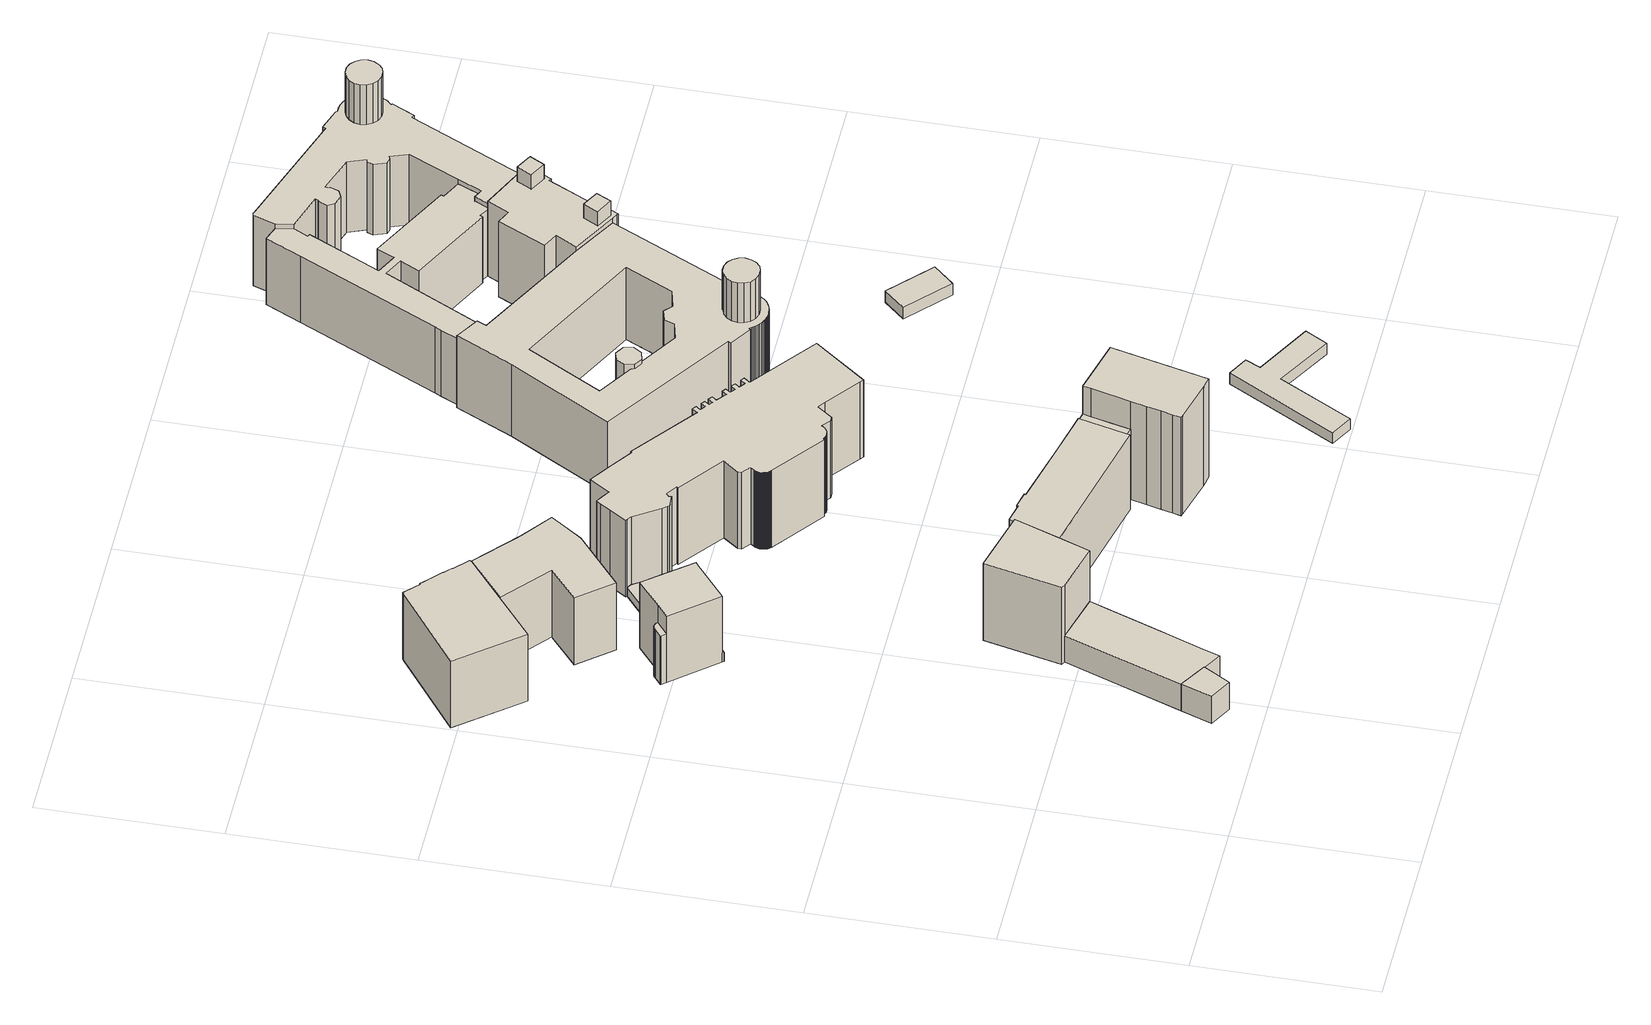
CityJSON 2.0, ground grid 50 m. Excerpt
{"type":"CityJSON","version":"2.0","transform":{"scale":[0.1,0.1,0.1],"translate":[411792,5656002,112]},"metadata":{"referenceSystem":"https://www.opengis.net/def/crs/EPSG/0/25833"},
"CityObjects":{
"building1":{"type":"Building","attributes":{"Gemeindeschluessel":14612000,"Geometrietyp2DReferenz":"3000","function":"31001_9998","roofType":"9999"},"children":["building1-1","building1-2"]},
"building1-1":{"type":"BuildingPart","attributes":{"Dachtyp_tdc":"tdcPolyFlatRoof","Dachneigung":0,"QualitaetDacherkennung":66,"Geometrietyp2DReferenz":"3000","measuredHeight":9.28,"roofType":"1000"},"parents":["building1"],"geometry":[{"type":"Solid","lod":"1","boundaries":[[[[0,1,2,3]],[[4,5,6,7]],[[3,5,4,0]],[[2,6,5,3]],[[1,7,6,2]],[[0,4,7,1]]]]}]},
"building1-2":{"type":"BuildingPart","attributes":{"Dachtyp_tdc":"tdcPolyFlatRoof","Dachneigung":0,"QualitaetDacherkennung":51,"Geometrietyp2DReferenz":"3000","measuredHeight":9.04,"roofType":"1000"},"parents":["building1"],"geometry":[{"type":"Solid","lod":"1","boundaries":[[[[8,9,10,11,12,13,14,15,16]],[[4,7,17,18,19,20,21,22,23]],[[16,7,4,8]],[[15,17,7,16]],[[14,18,17,15]],[[13,19,18,14]],[[12,20,19,13]],[[11,21,20,12]],[[10,22,21,11]],[[9,23,22,10]],[[8,4,23,9]]]]}]},
"building2":{"type":"Building","attributes":{"Dachtyp_tdc":"tdcFreeFormRoof","Gemeindeschluessel":14612000,"Dachneigung":10.1,"QualitaetDacherkennung":9,"Geometrietyp2DReferenz":"3000","measuredHeight":25.18,"function":"31001_9998","roofType":"5000"},"geometry":[{"type":"Solid","lod":"1","boundaries":[[[[24,25,26,27,28,29,30,31,32,33,34,35,36,37,38,39]],[[40,41,42,43,44,45,46,47,48,49,50,51,52,53,54,55]],[[39,41,40,24]],[[38,42,41,39]],[[37,43,42,38]],[[36,44,43,37]],[[35,45,44,36]],[[34,46,45,35]],[[33,47,46,34]],[[32,48,47,33]],[[31,49,48,32]],[[30,50,49,31]],[[29,51,50,30]],[[28,52,51,29]],[[27,53,52,28]],[[26,54,53,27]],[[25,55,54,26]],[[24,40,55,25]]]]}]},
"building3":{"type":"Building","attributes":{"name":"Stadtmuseum","Gemeindeschluessel":14612000,"Geometrietyp2DReferenz":"3000","function":"31001_3034","roofType":"9999"},"children":["building3-1","building3-2","building3-3","building3-4"]},
"building3-1":{"type":"BuildingPart","attributes":{"Dachtyp_tdc":"tdcPolyFlatRoof","Dachneigung":0,"QualitaetDacherkennung":0,"Geometrietyp2DReferenz":"3000","measuredHeight":3.17,"roofType":"9999"},"parents":["building3"],"geometry":[{"type":"Solid","lod":"1","boundaries":[[[[56,57,58,59]],[[60,61,62,63]],[[59,61,60,56]],[[58,62,61,59]],[[57,63,62,58]],[[56,60,63,57]]]]}]},
"building3-2":{"type":"BuildingPart","attributes":{"Dachtyp_tdc":"tdcHipRoof","Dachneigung":39.11,"QualitaetDacherkennung":58,"Geometrietyp2DReferenz":"3000","measuredHeight":25.89,"roofType":"3200"},"parents":["building3"],"geometry":[{"type":"Solid","lod":"1","boundaries":[[[[64,65,66,67,68,69,70]],[[71,72,73,74,75,61,60]],[[70,72,71,64]],[[69,73,72,70]],[[68,74,73,69]],[[67,75,74,68]],[[66,61,75,67]],[[65,60,61,66]],[[64,71,60,65]]]]}]},
"building3-3":{"type":"BuildingPart","attributes":{"Dachtyp_tdc":"tdcFreeFormRoof","Dachneigung":64.41,"QualitaetDacherkennung":10,"Geometrietyp2DReferenz":"3000","measuredHeight":19.42,"roofType":"5000"},"parents":["building3"],"geometry":[{"type":"Solid","lod":"1","boundaries":[[[[76,77,78,79,80,81,82,83,84,85,86,87,88,89,90,91,92,93,94,95,96,97,98,99,100,101,102,103]],[[104,105,106,107,108,109,110,111,112,113,114,115,116,117,118,119,120,121,122,123,72,124,71,125,126,127,128,129]],[[103,105,104,76]],[[102,106,105,103]],[[101,107,106,102]],[[100,108,107,101]],[[99,109,108,100]],[[98,110,109,99]],[[97,111,110,98]],[[96,112,111,97]],[[95,113,112,96]],[[94,114,113,95]],[[93,115,114,94]],[[92,116,115,93]],[[91,117,116,92]],[[90,118,117,91]],[[89,119,118,90]],[[88,120,119,89]],[[87,121,120,88]],[[86,122,121,87]],[[85,123,122,86]],[[84,72,123,85]],[[83,124,72,84]],[[82,71,124,83]],[[81,125,71,82]],[[80,126,125,81]],[[79,127,126,80]],[[78,128,127,79]],[[77,129,128,78]],[[76,104,129,77]]]]}]},
"building3-4":{"type":"BuildingPart","attributes":{"Dachtyp_tdc":"tdcPolyFlatRoof","Dachneigung":0,"QualitaetDacherkennung":0,"Geometrietyp2DReferenz":"3000","measuredHeight":3.17,"roofType":"9999"},"parents":["building3"],"geometry":[{"type":"Solid","lod":"1","boundaries":[[[[130,131,132,133,134]],[[74,135,136,137,75]],[[134,135,74,130]],[[133,136,135,134]],[[132,137,136,133]],[[131,75,137,132]],[[130,74,75,131]]]]}]},
"building4":{"type":"Building","attributes":{"Dachtyp_tdc":"tdcFreeFormRoof","Gemeindeschluessel":14612000,"Dachneigung":31.47,"QualitaetDacherkennung":47,"Geometrietyp2DReferenz":"3000","measuredHeight":25.14,"function":"31001_9998","roofType":"5000"},"geometry":[{"type":"Solid","lod":"1","boundaries":[[[[138,139,140,141,142,143,144,145]],[[146,147,148,149,150,151,152,153]],[[145,147,146,138]],[[144,148,147,145]],[[143,149,148,144]],[[142,150,149,143]],[[141,151,150,142]],[[140,152,151,141]],[[139,153,152,140]],[[138,146,153,139]]]]}]},
"building5":{"type":"Building","attributes":{"Gemeindeschluessel":14612000,"Geometrietyp2DReferenz":"3000","function":"31001_9998","roofType":"9999"},"children":["building5-1","building5-2","building5-3","building5-4","building5-5"]},
"building5-1":{"type":"BuildingPart","attributes":{"Dachtyp_tdc":"tdcPolyFlatRoof","Dachneigung":0,"QualitaetDacherkennung":0,"Geometrietyp2DReferenz":"3000","measuredHeight":3.03,"roofType":"9999"},"parents":["building5"],"geometry":[{"type":"Solid","lod":"1","boundaries":[[[[154,155,156,157,158,159]],[[160,161,162,163,164,165]],[[159,161,160,154]],[[158,162,161,159]],[[157,163,162,158]],[[156,164,163,157]],[[155,165,164,156]],[[154,160,165,155]]]]}]},
"building5-2":{"type":"BuildingPart","attributes":{"Dachtyp_tdc":"tdcGableRoof","Dachneigung":26.02,"QualitaetDacherkennung":51,"Geometrietyp2DReferenz":"3000","measuredHeight":26.05,"roofType":"3100"},"parents":["building5"],"geometry":[{"type":"Solid","lod":"1","boundaries":[[[[166,167,168,169,170,171,172]],[[173,164,174,175,176,177,178]],[[172,164,173,166]],[[171,174,164,172]],[[170,175,174,171]],[[169,176,175,170]],[[168,177,176,169]],[[167,178,177,168]],[[166,173,178,167]]]]}]},
"building5-3":{"type":"BuildingPart","attributes":{"Dachtyp_tdc":"tdcHipAndGableRoof","Dachneigung":44.64,"QualitaetDacherkennung":73,"Geometrietyp2DReferenz":"3000","measuredHeight":29.6,"roofType":"5000"},"parents":["building5"],"geometry":[{"type":"Solid","lod":"1","boundaries":[[[[179,180,181,182,183,184,185,186,187,188,189]],[[190,191,192,193,194,160,165,178,195,196,197]],[[189,191,190,179]],[[188,192,191,189]],[[187,193,192,188]],[[186,194,193,187]],[[185,160,194,186]],[[184,165,160,185]],[[183,178,165,184]],[[182,195,178,183]],[[181,196,195,182]],[[180,197,196,181]],[[179,190,197,180]]]]}]},
"building5-4":{"type":"BuildingPart","attributes":{"Dachtyp_tdc":"tdcFreeFormRoof","Dachneigung":37.1,"QualitaetDacherkennung":21,"Geometrietyp2DReferenz":"3000","measuredHeight":29.65,"roofType":"5000"},"parents":["building5"],"geometry":[{"type":"Solid","lod":"1","boundaries":[[[[198,199,200,201,202,203,204]],[[17,205,206,207,208,196,18]],[[204,205,17,198]],[[203,206,205,204]],[[202,207,206,203]],[[201,208,207,202]],[[200,196,208,201]],[[199,18,196,200]],[[198,17,18,199]]]]}]},
"building5-5":{"type":"BuildingPart","attributes":{"Dachtyp_tdc":"tdcFreeFormRoof","Dachneigung":48.51,"QualitaetDacherkennung":11,"Geometrietyp2DReferenz":"3000","measuredHeight":16.99,"roofType":"5000"},"parents":["building5"],"geometry":[{"type":"Solid","lod":"1","boundaries":[[[[209,210,211,212,213,214,215]],[[216,217,218,190,208,207,219]],[[215,217,216,209]],[[214,218,217,215]],[[213,190,218,214]],[[212,208,190,213]],[[211,207,208,212]],[[210,219,207,211]],[[209,216,219,210]]]]}]},
"building6":{"type":"Building","attributes":{"name":"Stadtmuseum","Dachtyp_tdc":"tdcFreeFormRoof","Gemeindeschluessel":14612000,"Dachneigung":41.08,"QualitaetDacherkennung":23,"Geometrietyp2DReferenz":"3000","measuredHeight":32.92,"function":"31001_3034","roofType":"5000"},"geometry":[{"type":"Solid","lod":"1","boundaries":[[[[220,221,222,223,224,225,226,227,228,229,230,231,232,233,234,235,236,237,238,239,240,241,242,243,244,245,246,247,248,249,250,251,252,253,254,255,256,257,258,259,260,261,262,263,264,265,266,267,268,269,270,271,272,273,274,275,276,277,278,279,280,281,282,283,284,285,286,287,288,289,290,291,292,293,294,295,296,297,298,299,300,301,302,303,304,305,306,307,308,309,310,311,312,313,314,315,316,317,318,319,320,321,322]],[[323,324,325,326,327,328,329,330,331,332,333,334,335,336,337,338,339,340,341,342,343,344,345,346,347,348,349,350,351,352,353,354,355,356,357,358,359,360,361,362,363,364,365,366,367,368,369,370,371,372,373,374,375,376,377,378,379,380,381,382,383,384,385,386,387,388,389,390,391,392,393,394,395,396,397,398,399,400,401,402,403,404,405,406,407,408,409,410,411,412,413,414,415,416,417,418,419,420,421,422,423,424,425]],[[322,324,323,220]],[[321,325,324,322]],[[320,326,325,321]],[[319,327,326,320]],[[318,328,327,319]],[[317,329,328,318]],[[316,330,329,317]],[[315,331,330,316]],[[314,332,331,315]],[[313,333,332,314]],[[312,334,333,313]],[[311,335,334,312]],[[310,336,335,311]],[[309,337,336,310]],[[308,338,337,309]],[[307,339,338,308]],[[306,340,339,307]],[[305,341,340,306]],[[304,342,341,305]],[[303,343,342,304]],[[302,344,343,303]],[[301,345,344,302]],[[300,346,345,301]],[[299,347,346,300]],[[298,348,347,299]],[[297,349,348,298]],[[296,350,349,297]],[[295,351,350,296]],[[294,352,351,295]],[[293,353,352,294]],[[292,354,353,293]],[[291,355,354,292]],[[290,356,355,291]],[[289,357,356,290]],[[288,358,357,289]],[[287,359,358,288]],[[286,360,359,287]],[[285,361,360,286]],[[284,362,361,285]],[[283,363,362,284]],[[282,364,363,283]],[[281,365,364,282]],[[280,366,365,281]],[[279,367,366,280]],[[278,368,367,279]],[[277,369,368,278]],[[276,370,369,277]],[[275,371,370,276]],[[274,372,371,275]],[[273,373,372,274]],[[272,374,373,273]],[[271,375,374,272]],[[270,376,375,271]],[[269,377,376,270]],[[268,378,377,269]],[[267,379,378,268]],[[266,380,379,267]],[[265,381,380,266]],[[264,382,381,265]],[[263,383,382,264]],[[262,384,383,263]],[[261,385,384,262]],[[260,386,385,261]],[[259,387,386,260]],[[258,388,387,259]],[[257,389,388,258]],[[256,390,389,257]],[[255,391,390,256]],[[254,392,391,255]],[[253,393,392,254]],[[252,394,393,253]],[[251,395,394,252]],[[250,396,395,251]],[[249,397,396,250]],[[248,398,397,249]],[[247,399,398,248]],[[246,400,399,247]],[[245,401,400,246]],[[244,402,401,245]],[[243,403,402,244]],[[242,404,403,243]],[[241,405,404,242]],[[240,406,405,241]],[[239,407,406,240]],[[238,408,407,239]],[[237,409,408,238]],[[236,410,409,237]],[[235,411,410,236]],[[234,412,411,235]],[[233,413,412,234]],[[232,414,413,233]],[[231,415,414,232]],[[230,416,415,231]],[[229,417,416,230]],[[228,418,417,229]],[[227,419,418,228]],[[226,420,419,227]],[[225,421,420,226]],[[224,422,421,225]],[[223,423,422,224]],[[222,424,423,223]],[[221,425,424,222]],[[220,323,425,221]]]]}]},
"building7":{"type":"Building","attributes":{"Dachtyp_tdc":"tdcHipRoof","Gemeindeschluessel":14612000,"Dachneigung":31.88,"QualitaetDacherkennung":82,"Geometrietyp2DReferenz":"3000","measuredHeight":36.24,"function":"31001_9998","roofType":"3200"},"geometry":[{"type":"Solid","lod":"1","boundaries":[[[[426,427,428,429,430,431,432,433,434,435,436]],[[437,438,439,440,441,442,443,444,445,446,447]],[[436,438,437,426]],[[435,439,438,436]],[[434,440,439,435]],[[433,441,440,434]],[[432,442,441,433]],[[431,443,442,432]],[[430,444,443,431]],[[429,445,444,430]],[[428,446,445,429]],[[427,447,446,428]],[[426,437,447,427]]]]}]},
"building8":{"type":"Building","attributes":{"Dachtyp_tdc":"tdcFreeFormRoof","Gemeindeschluessel":14612000,"Dachneigung":19.21,"QualitaetDacherkennung":35,"Geometrietyp2DReferenz":"3000","measuredHeight":4.28,"function":"31001_9998","roofType":"5000"},"geometry":[{"type":"Solid","lod":"1","boundaries":[[[[448,449,450,451,452,453,454,455]],[[456,457,458,459,460,461,462,463]],[[455,457,456,448]],[[454,458,457,455]],[[453,459,458,454]],[[452,460,459,453]],[[451,461,460,452]],[[450,462,461,451]],[[449,463,462,450]],[[448,456,463,449]]]]}]},
"building9":{"type":"Building","attributes":{"name":"Polizeidirektion Dresden und Polizeirevier Dresden-Mitte","Gemeindeschluessel":14612000,"Dachneigung":90,"Dachorientierung":0,"MittlereTraufHoehe":137.78,"QualitaetDacherkennung":100,"ObjektHoehe":24.56,"BodenHoehe":113.22,"Geometrietyp2DReferenz":"3000","AbsoluteHoehe":137.78,"Dachflaeche":2062.82,"measuredHeight":24.56,"function":"31001_3071","roofType":"1000","storeysAboveGround":8},"children":["building9-1","building9-2","building9-3","building9-4","building9-5","building9-6","building9-7","building9-8"],"geometry":[{"type":"Solid","lod":"1","boundaries":[[[[464,465,466,467,468,469,470,471,472,473,474,475,476,477,478,479,480,481,482,483,484,485,486,487,488,489,490,491,492,493,494,495,496,497,498,499,500,501,502,503,504,505,506,507,508,509,510,511,512,513,514,515],[516,517,518,519,520,521,522,523,524]],[[525,526,527,528,529,530,531,532,533,534,535,536,537,538,539,540,541,542,543,544,545,546,547,548,549,550,551,552,553,554,555,556,557,558,559,560,561,562,563,564,565,566,567,568,569,570,571,572,573,574,575,576],[577,578,579,580,581,582,583,584,585]],[[515,526,525,464]],[[514,527,526,515]],[[513,528,527,514]],[[512,529,528,513]],[[511,530,529,512]],[[510,531,530,511]],[[509,532,531,510]],[[508,533,532,509]],[[507,534,533,508]],[[506,535,534,507]],[[505,536,535,506]],[[504,537,536,505]],[[503,538,537,504]],[[502,539,538,503]],[[501,540,539,502]],[[500,541,540,501]],[[499,542,541,500]],[[498,543,542,499]],[[497,544,543,498]],[[496,545,544,497]],[[495,546,545,496]],[[494,547,546,495]],[[493,548,547,494]],[[492,549,548,493]],[[491,550,549,492]],[[490,551,550,491]],[[489,552,551,490]],[[488,553,552,489]],[[487,554,553,488]],[[486,555,554,487]],[[485,556,555,486]],[[484,557,556,485]],[[483,558,557,484]],[[482,559,558,483]],[[481,560,559,482]],[[480,561,560,481]],[[479,562,561,480]],[[478,563,562,479]],[[477,564,563,478]],[[476,565,564,477]],[[475,566,565,476]],[[474,567,566,475]],[[473,568,567,474]],[[472,569,568,473]],[[471,570,569,472]],[[470,571,570,471]],[[469,572,571,470]],[[468,573,572,469]],[[467,574,573,468]],[[466,575,574,467]],[[465,576,575,466]],[[464,525,576,465]],[[524,578,577,516]],[[523,579,578,524]],[[522,580,579,523]],[[521,581,580,522]],[[520,582,581,521]],[[519,583,582,520]],[[518,584,583,519]],[[517,585,584,518]],[[516,577,585,517]]]]}]},
"building9-1":{"type":"BuildingPart","attributes":{"Dachneigung":90,"Dachorientierung":0,"MittlereTraufHoehe":151.34,"QualitaetDacherkennung":100,"BodenHoehe":137.78,"ObjektTeilHoehe":13.57,"Geometrietyp2DReferenz":"3000","AbsoluteHoehe":151.34,"Dachflaeche":71.52,"measuredHeight":13.57,"roofType":"1000","storeysAboveGround":5},"parents":["building9"],"geometry":[{"type":"Solid","lod":"1","boundaries":[[[[586,587,588,589,590,591,592,593,594,595,596,597,598,599,600,601,602,603]],[[604,605,606,607,608,609,610,611,612,613,614,615,616,617,618,619,620,621]],[[603,605,604,586]],[[602,606,605,603]],[[601,607,606,602]],[[600,608,607,601]],[[599,609,608,600]],[[598,610,609,599]],[[597,611,610,598]],[[596,612,611,597]],[[595,613,612,596]],[[594,614,613,595]],[[593,615,614,594]],[[592,616,615,593]],[[591,617,616,592]],[[590,618,617,591]],[[589,619,618,590]],[[588,620,619,589]],[[587,621,620,588]],[[586,604,621,587]]]]}]},
"building9-2":{"type":"BuildingPart","attributes":{"Dachneigung":90,"Dachorientierung":0,"MittlereTraufHoehe":151.34,"QualitaetDacherkennung":100,"BodenHoehe":137.78,"ObjektTeilHoehe":13.57,"Geometrietyp2DReferenz":"3000","AbsoluteHoehe":151.34,"Dachflaeche":71.52,"measuredHeight":13.57,"roofType":"1000","storeysAboveGround":5},"parents":["building9"],"geometry":[{"type":"Solid","lod":"1","boundaries":[[[[622,623,624,625,626,627,628,629,630,631,632,633,634,635,636,637,638,639]],[[640,641,642,643,644,645,646,647,648,649,650,651,652,653,654,655,656,657]],[[639,641,640,622]],[[638,642,641,639]],[[637,643,642,638]],[[636,644,643,637]],[[635,645,644,636]],[[634,646,645,635]],[[633,647,646,634]],[[632,648,647,633]],[[631,649,648,632]],[[630,650,649,631]],[[629,651,650,630]],[[628,652,651,629]],[[627,653,652,628]],[[626,654,653,627]],[[625,655,654,626]],[[624,656,655,625]],[[623,657,656,624]],[[622,640,657,623]]]]}]},
"building9-3":{"type":"BuildingPart","attributes":{"Dachneigung":90,"Dachorientierung":0,"MittlereTraufHoehe":139.31,"QualitaetDacherkennung":100,"BodenHoehe":113.55,"ObjektTeilHoehe":25.76,"Geometrietyp2DReferenz":"3000","AbsoluteHoehe":139.31,"Dachflaeche":531.91,"measuredHeight":25.76,"roofType":"1000","storeysAboveGround":9},"parents":["building9"],"geometry":[{"type":"Solid","lod":"1","boundaries":[[[[658,659,660,661,662,663,664,665,666,667,668,669,670,671,672,673]],[[674,675,676,677,678,679,680,681,682,683,684,685,686,687,688,689]],[[673,675,674,658]],[[672,676,675,673]],[[671,677,676,672]],[[670,678,677,671]],[[669,679,678,670]],[[668,680,679,669]],[[667,681,680,668]],[[666,682,681,667]],[[665,683,682,666]],[[664,684,683,665]],[[663,685,684,664]],[[662,686,685,663]],[[661,687,686,662]],[[660,688,687,661]],[[659,689,688,660]],[[658,674,689,659]]]]}]},
"building9-4":{"type":"BuildingPart","attributes":{"Dachneigung":90,"Dachorientierung":0,"MittlereTraufHoehe":144.19,"QualitaetDacherkennung":100,"BodenHoehe":139.31,"ObjektTeilHoehe":4.88,"Geometrietyp2DReferenz":"3000","AbsoluteHoehe":144.19,"Dachflaeche":23.82,"measuredHeight":4.88,"roofType":"1000","storeysAboveGround":2},"parents":["building9"],"geometry":[{"type":"Solid","lod":"1","boundaries":[[[[690,691,692,693]],[[694,695,696,697]],[[693,695,694,690]],[[692,696,695,693]],[[691,697,696,692]],[[690,694,697,691]]]]}]},
"building9-5":{"type":"BuildingPart","attributes":{"Dachneigung":90,"Dachorientierung":0,"MittlereTraufHoehe":136.28,"QualitaetDacherkennung":100,"BodenHoehe":113.72,"ObjektTeilHoehe":22.56,"Geometrietyp2DReferenz":"3000","AbsoluteHoehe":136.28,"Dachflaeche":920.64,"measuredHeight":22.56,"roofType":"1000","storeysAboveGround":8},"parents":["building9"],"geometry":[{"type":"Solid","lod":"1","boundaries":[[[[698,699,700,701,702,703,704,705,706,707,708,709,710,711,712,713,714,715,716,717,718,719,720,721,722]],[[723,724,725,726,727,728,729,730,731,732,733,734,735,736,737,738,739,740,741,742,743,744,745,746,747]],[[722,724,723,698]],[[721,725,724,722]],[[720,726,725,721]],[[719,727,726,720]],[[718,728,727,719]],[[717,729,728,718]],[[716,730,729,717]],[[715,731,730,716]],[[714,732,731,715]],[[713,733,732,714]],[[712,734,733,713]],[[711,735,734,712]],[[710,736,735,711]],[[709,737,736,710]],[[708,738,737,709]],[[707,739,738,708]],[[706,740,739,707]],[[705,741,740,706]],[[704,742,741,705]],[[703,743,742,704]],[[702,744,743,703]],[[701,745,744,702]],[[700,746,745,701]],[[699,747,746,700]],[[698,723,747,699]]]]}]},
"building9-6":{"type":"BuildingPart","attributes":{"Dachneigung":90,"Dachorientierung":0,"MittlereTraufHoehe":139.31,"QualitaetDacherkennung":100,"BodenHoehe":113.19,"ObjektTeilHoehe":26.12,"Geometrietyp2DReferenz":"3000","AbsoluteHoehe":139.31,"Dachflaeche":34.42,"measuredHeight":26.12,"roofType":"1000","storeysAboveGround":9},"parents":["building9"],"geometry":[{"type":"Solid","lod":"1","boundaries":[[[[748,749,750,751,752,753,754,755]],[[756,757,758,759,760,761,762,763]],[[755,757,756,748]],[[754,758,757,755]],[[753,759,758,754]],[[752,760,759,753]],[[751,761,760,752]],[[750,762,761,751]],[[749,763,762,750]],[[748,756,763,749]]]]}]},
"building9-7":{"type":"BuildingPart","attributes":{"Dachneigung":90,"Dachorientierung":0,"MittlereTraufHoehe":144.19,"QualitaetDacherkennung":100,"BodenHoehe":139.31,"ObjektTeilHoehe":4.88,"Geometrietyp2DReferenz":"3000","AbsoluteHoehe":144.19,"Dachflaeche":23.82,"measuredHeight":4.88,"roofType":"1000","storeysAboveGround":2},"parents":["building9"],"geometry":[{"type":"Solid","lod":"1","boundaries":[[[[764,765,766,767]],[[768,769,770,771]],[[767,769,768,764]],[[766,770,769,767]],[[765,771,770,766]],[[764,768,771,765]]]]}]},
"building9-8":{"type":"BuildingPart","attributes":{"Dachneigung":90,"Dachorientierung":0,"MittlereTraufHoehe":137.78,"QualitaetDacherkennung":100,"BodenHoehe":113.73,"ObjektTeilHoehe":24.05,"Geometrietyp2DReferenz":"3000","AbsoluteHoehe":137.78,"Dachflaeche":1201.76,"measuredHeight":24.05,"roofType":"1000","storeysAboveGround":8},"parents":["building9"],"geometry":[{"type":"Solid","lod":"1","boundaries":[[[[772,773,774,775,776,777,778,779,780,781,782,783,784,785,786,787,788,789,790,791,792,793,794,795,796,797,798,799,800,801,802,803,804,805,806,807,808,809,810,811,812,813,814,815,816,817,818,819,820,821,822,823,824,825,826,827,828,829,830,831,832,833,834,835,836,837,838,839,840,841,842,843,844]],[[845,846,847,848,849,850,851,852,853,854,855,856,857,858,859,860,861,862,863,864,865,866,867,868,869,870,871,872,873,874,875,876,877,878,879,880,881,882,883,884,885,886,887,888,889,747,746,745,744,890,891,892,893,894,895,896,897,898,899,900,901,902,903,904,905,906,907,736,735,908,909,910,911]],[[844,846,845,772]],[[843,847,846,844]],[[842,848,847,843]],[[841,849,848,842]],[[840,850,849,841]],[[839,851,850,840]],[[838,852,851,839]],[[837,853,852,838]],[[836,854,853,837]],[[835,855,854,836]],[[834,856,855,835]],[[833,857,856,834]],[[832,858,857,833]],[[831,859,858,832]],[[830,860,859,831]],[[829,861,860,830]],[[828,862,861,829]],[[827,863,862,828]],[[826,864,863,827]],[[825,865,864,826]],[[824,866,865,825]],[[823,867,866,824]],[[822,868,867,823]],[[821,869,868,822]],[[820,870,869,821]],[[819,871,870,820]],[[818,872,871,819]],[[817,873,872,818]],[[816,874,873,817]],[[815,875,874,816]],[[814,876,875,815]],[[813,877,876,814]],[[812,878,877,813]],[[811,879,878,812]],[[810,880,879,811]],[[809,881,880,810]],[[808,882,881,809]],[[807,883,882,808]],[[806,884,883,807]],[[805,885,884,806]],[[804,886,885,805]],[[803,887,886,804]],[[802,888,887,803]],[[801,889,888,802]],[[800,747,889,801]],[[799,746,747,800]],[[798,745,746,799]],[[797,744,745,798]],[[796,890,744,797]],[[795,891,890,796]],[[794,892,891,795]],[[793,893,892,794]],[[792,894,893,793]],[[791,895,894,792]],[[790,896,895,791]],[[789,897,896,790]],[[788,898,897,789]],[[787,899,898,788]],[[786,900,899,787]],[[785,901,900,786]],[[784,902,901,785]],[[783,903,902,784]],[[782,904,903,783]],[[781,905,904,782]],[[780,906,905,781]],[[779,907,906,780]],[[778,736,907,779]],[[777,735,736,778]],[[776,908,735,777]],[[775,909,908,776]],[[774,910,909,775]],[[773,911,910,774]],[[772,845,911,773]]]]}]},
"building10":{"type":"Building","attributes":{"Dachtyp_tdc":"tdcPolyFlatRoof","Gemeindeschluessel":14612000,"Dachneigung":0,"QualitaetDacherkennung":80,"Geometrietyp2DReferenz":"3000","measuredHeight":3.89,"function":"31001_9998","roofType":"1000"},"geometry":[{"type":"Solid","lod":"1","boundaries":[[[[912,913,914,915]],[[916,917,918,919]],[[915,917,916,912]],[[914,918,917,915]],[[913,919,918,914]],[[912,916,919,913]]]]}]}
},
"vertices":[
[506,167,111],[432,211,111],[400,126,111],[462,93,111],[506,167,18],[462,93,18],[400,126,18],[432,211,18],
[506,167,108],[558,137,108],[578,193,108],[611,279,108],[619,301,108],[682,469,108],[695,502,108],[554,539,108],[432,211,108],[554,539,18],[695,502,18],[682,469,18],[619,301,18],[611,279,18],[578,193,18],[558,137,18],
[242,2191,234],[239,2188,234],[238,2189,234],[10,2020,234],[149,1848,234],[393,2045,234],[393,2046,234],[395,2049,234],[355,2086,234],[357,2087,234],[336,2106,234],[337,2107,234],[304,2137,234],[303,2137,234],[283,2156,234],[281,2154,234],[242,2191,7],[281,2154,7],[283,2156,7],[303,2137,7],[304,2137,7],[337,2107,7],[336,2106,7],[357,2087,7],[355,2086,7],[395,2049,7],[393,2046,7],[393,2045,7],[149,1848,7],[10,2020,7],[238,2189,7],[239,2188,7],
[390,1393,40],[393,1389,40],[500,1476,40],[498,1481,40],[390,1393,9],[498,1481,9],[500,1476,9],[393,1389,9],
[286,1516,234],[390,1393,234],[498,1481,234],[502,1484,234],[440,1560,234],[400,1609,234],[323,1546,234],[286,1516,9],[323,1546,9],[400,1609,9],[440,1560,9],[502,1484,9],
[302,1552,175],[301,1551,175],[300,1550,175],[295,1546,175],[276,1531,175],[276,1528,175],[286,1516,175],[306,1532,175],[323,1546,175],[322,1548,175],[322,1549,175],[321,1549,175],[320,1550,175],[319,1551,175],[318,1551,175],[317,1552,175],[316,1552,175],[315,1553,175],[314,1553,175],[312,1553,175],[311,1553,175],[310,1554,175],[308,1553,175],[307,1553,175],[306,1553,175],[305,1553,175],[304,1552,175],[303,1552,175],[302,1552,9],[303,1552,9],[304,1552,9],[305,1553,9],[306,1553,9],[307,1553,9],[308,1553,9],[310,1554,9],[311,1553,9],[312,1553,9],[314,1553,9],[315,1553,9],[316,1552,9],[317,1552,9],[318,1551,9],[319,1551,9],[320,1550,9],[321,1549,9],[322,1549,9],[322,1548,9],[306,1532,9],[276,1528,9],[276,1531,9],[295,1546,9],[300,1550,9],[301,1551,9],
[440,1560,40],[502,1484,40],[645,1601,40],[598,1671,40],[586,1679,40],[586,1679,9],[598,1671,9],[645,1601,9],
[532,1789,236],[595,1877,236],[511,1939,236],[392,2043,236],[270,1945,236],[397,1837,236],[306,1760,236],[383,1667,236],[532,1789,8],[383,1667,8],[306,1760,8],[397,1837,8],[270,1945,8],[392,2043,8],[511,1939,8],[595,1877,8],
[1067,662,48],[1191,633,48],[1191,636,48],[1122,654,48],[1075,665,48],[1068,667,48],[1067,662,18],[1068,667,18],[1075,665,18],[1122,654,18],[1191,636,18],[1191,633,18],
[1173,560,259],[1160,505,259],[1191,497,259],[1204,552,259],[1218,606,259],[1224,628,259],[1191,636,259],[1173,560,18],[1224,628,18],[1218,606,18],[1204,552,18],[1191,497,18],[1160,505,18],
[780,729,272],[752,654,272],[728,591,272],[1156,491,272],[1160,505,272],[1191,633,272],[1067,662,272],[881,706,272],[882,710,272],[836,721,272],[835,716,272],[780,729,18],[835,716,18],[836,721,18],[882,710,18],[881,706,18],[1156,491,18],[728,591,18],[752,654,18],
[554,539,281],[695,502,281],[728,591,281],[774,713,281],[642,746,281],[594,758,281],[544,544,281],[544,544,18],[594,758,18],[642,746,18],[774,713,18],
[647,765,180],[646,761,180],[642,746,180],[774,713,180],[780,729,180],[725,743,180],[726,747,180],[647,765,18],[726,747,18],[725,743,18],[646,761,18],
[837,1719,272],[777,1761,272],[716,1802,272],[680,1745,272],[654,1761,272],[640,1770,272],[631,1757,272],[613,1729,272],[582,1682,272],[586,1679,272],[598,1671,272],[645,1601,272],[655,1589,272],[655,1584,272],[694,1586,272],[692,1593,272],[701,1602,272],[733,1581,272],[729,1576,272],[852,1483,272],[819,1440,272],[819,1430,272],[843,1412,272],[835,1401,272],[834,1399,272],[832,1397,272],[832,1395,272],[831,1392,272],[830,1390,272],[830,1388,272],[829,1385,272],[829,1383,272],[829,1381,272],[830,1378,272],[830,1375,272],[831,1373,272],[831,1370,272],[832,1368,272],[833,1366,272],[835,1364,272],[836,1362,272],[837,1360,272],[839,1359,272],[841,1357,272],[982,1249,272],[985,1253,272],[988,1252,272],[990,1251,272],[992,1250,272],[994,1249,272],[996,1249,272],[998,1248,272],[1000,1248,272],[1003,1248,272],[1005,1248,272],[1007,1248,272],[1009,1248,272],[1012,1249,272],[1015,1250,272],[1017,1251,272],[1019,1252,272],[1021,1253,272],[1022,1254,272],[1024,1255,272],[1026,1257,272],[1027,1258,272],[1029,1260,272],[1030,1262,272],[1031,1264,272],[1032,1266,272],[1034,1265,272],[1055,1248,272],[1069,1248,272],[1102,1291,272],[1122,1275,272],[1215,1204,272],[1224,1197,272],[1337,1342,272],[1158,1479,272],[1171,1496,272],[1161,1503,272],[1151,1489,272],[1135,1501,272],[1145,1514,272],[1136,1522,272],[1125,1509,272],[1111,1520,272],[1121,1533,272],[1112,1540,272],[1102,1527,272],[1075,1548,272],[1085,1561,272],[1075,1569,272],[1065,1556,272],[1055,1563,272],[1064,1576,272],[1055,1583,272],[1045,1571,272],[1031,1581,272],[1041,1594,272],[1030,1602,272],[1019,1586,272],[840,1723,272],[837,1719,10],[840,1723,10],[1019,1586,10],[1030,1602,10],[1041,1594,10],[1031,1581,10],[1045,1571,10],[1055,1583,10],[1064,1576,10],[1055,1563,10],[1065,1556,10],[1075,1569,10],[1085,1561,10],[1075,1548,10],[1102,1527,10],[1112,1540,10],[1121,1533,10],[1111,1520,10],[1125,1509,10],[1136,1522,10],[1145,1514,10],[1135,1501,10],[1151,1489,10],[1161,1503,10],[1171,1496,10],[1158,1479,10],[1337,1342,10],[1224,1197,10],[1215,1204,10],[1122,1275,10],[1102,1291,10],[1069,1248,10],[1055,1248,10],[1034,1265,10],[1032,1266,10],[1031,1264,10],[1030,1262,10],[1029,1260,10],[1027,1258,10],[1026,1257,10],[1024,1255,10],[1022,1254,10],[1021,1253,10],[1019,1252,10],[1017,1251,10],[1015,1250,10],[1012,1249,10],[1009,1248,10],[1007,1248,10],[1005,1248,10],[1003,1248,10],[1000,1248,10],[998,1248,10],[996,1249,10],[994,1249,10],[992,1250,10],[990,1251,10],[988,1252,10],[985,1253,10],[982,1249,10],[841,1357,10],[839,1359,10],[837,1360,10],[836,1362,10],[835,1364,10],[833,1366,10],[832,1368,10],[831,1370,10],[831,1373,10],[830,1375,10],[830,1378,10],[829,1381,10],[829,1383,10],[829,1385,10],[830,1388,10],[830,1390,10],[831,1392,10],[832,1395,10],[832,1397,10],[834,1399,10],[835,1401,10],[843,1412,10],[819,1430,10],[819,1440,10],[852,1483,10],[729,1576,10],[733,1581,10],[701,1602,10],[692,1593,10],[694,1586,10],[655,1584,10],[655,1589,10],[645,1601,10],[598,1671,10],[586,1679,10],[582,1682,10],[613,1729,10],[631,1757,10],[640,1770,10],[654,1761,10],[680,1745,10],[716,1802,10],[777,1761,10],
[1180,455,355],[1170,414,355],[1162,382,355],[1156,359,355],[1164,357,355],[1281,326,355],[1314,320,355],[1381,589,355],[1224,628,355],[1218,606,355],[1191,497,355],[1180,455,19],[1191,497,19],[1218,606,19],[1224,628,19],[1381,589,19],[1314,320,19],[1281,326,19],[1164,357,19],[1156,359,19],[1162,382,19],[1170,414,19],
[1707,267,56],[1728,309,56],[1671,339,56],[1502,37,56],[1563,4,56],[1675,207,56],[1831,120,56],[1866,181,56],[1707,267,19],[1866,181,19],[1831,120,19],[1675,207,19],[1563,4,19],[1502,37,19],[1671,339,19],[1728,309,19],
[954,1805,258],[1315,1566,258],[1310,1558,258],[1370,1520,258],[1374,1526,258],[1378,1519,258],[1381,1515,258],[1384,1512,258],[1387,1508,258],[1391,1504,258],[1395,1501,258],[1401,1497,258],[1407,1494,258],[1412,1492,258],[1416,1490,258],[1421,1489,258],[1426,1488,258],[1431,1487,258],[1438,1487,258],[1445,1488,258],[1450,1488,258],[1455,1489,258],[1460,1491,258],[1464,1492,258],[1469,1494,258],[1473,1497,258],[1478,1499,258],[1482,1502,258],[1485,1505,258],[1490,1510,258],[1494,1515,258],[1497,1519,258],[1500,1523,258],[1502,1528,258],[1504,1532,258],[1506,1537,258],[1507,1542,258],[1508,1547,258],[1509,1552,258],[1509,1557,258],[1509,1562,258],[1509,1563,258],[1516,1560,258],[1547,1624,258],[1539,1628,258],[1697,1944,258],[1573,2014,258],[1250,2181,258],[1263,2207,258],[1202,2244,258],[1198,2247,258],[1119,2088,258],[1183,2056,258],[1538,1877,258],[1472,1745,258],[1417,1731,258],[1394,1751,258],[1362,1742,258],[1353,1714,258],[1301,1701,258],[1065,1849,258],[954,1805,12],[1119,2088,12],[1198,2247,12],[1202,2244,12],[1263,2207,12],[1250,2181,12],[1573,2014,12],[1697,1944,12],[1539,1628,12],[1547,1624,12],[1516,1560,12],[1509,1563,12],[1509,1562,12],[1509,1557,12],[1509,1552,12],[1508,1547,12],[1507,1542,12],[1506,1537,12],[1504,1532,12],[1502,1528,12],[1500,1523,12],[1497,1519,12],[1494,1515,12],[1490,1510,12],[1485,1505,12],[1482,1502,12],[1478,1499,12],[1473,1497,12],[1469,1494,12],[1464,1492,12],[1460,1491,12],[1455,1489,12],[1450,1488,12],[1445,1488,12],[1438,1487,12],[1431,1487,12],[1426,1488,12],[1421,1489,12],[1416,1490,12],[1412,1492,12],[1407,1494,12],[1401,1497,12],[1395,1501,12],[1391,1504,12],[1387,1508,12],[1384,1512,12],[1381,1515,12],[1378,1519,12],[1374,1526,12],[1370,1520,12],[1310,1558,12],[1315,1566,12],[1183,2056,12],[1065,1849,12],[1301,1701,12],[1353,1714,12],[1362,1742,12],[1394,1751,12],[1417,1731,12],[1472,1745,12],[1538,1877,12],
[2028,2631,393],[2031,2647,393],[2028,2664,393],[2019,2678,393],[2007,2689,393],[1991,2695,393],[1974,2695,393],[1958,2689,393],[1946,2678,393],[1937,2664,393],[1934,2647,393],[1937,2631,393],[1946,2616,393],[1958,2605,393],[1974,2600,393],[1991,2600,393],[2007,2605,393],[2019,2616,393],[2028,2631,258],[2019,2616,258],[2007,2605,258],[1991,2600,258],[1974,2600,258],[1958,2605,258],[1946,2616,258],[1937,2631,258],[1934,2647,258],[1937,2664,258],[1946,2678,258],[1958,2689,258],[1974,2695,258],[1991,2695,258],[2007,2689,258],[2019,2678,258],[2028,2664,258],[2031,2647,258],
[1483,1541,393],[1486,1557,393],[1483,1574,393],[1475,1588,393],[1462,1599,393],[1446,1605,393],[1430,1605,393],[1414,1599,393],[1401,1588,393],[1393,1574,393],[1390,1557,393],[1393,1541,393],[1401,1526,393],[1414,1515,393],[1430,1510,393],[1446,1510,393],[1462,1515,393],[1475,1526,393],[1483,1541,258],[1475,1526,258],[1462,1515,258],[1446,1510,258],[1430,1510,258],[1414,1515,258],[1401,1526,258],[1393,1541,258],[1390,1557,258],[1393,1574,258],[1401,1588,258],[1414,1599,258],[1430,1605,258],[1446,1605,258],[1462,1599,258],[1475,1588,258],[1483,1574,258],[1486,1557,258],
[1829,2207,273],[1702,2265,273],[1698,2268,273],[1667,2208,273],[1627,2226,273],[1561,2093,273],[1604,2072,273],[1573,2014,273],[1697,1944,273],[1713,1936,273],[1717,1934,273],[1752,2005,273],[1744,2009,273],[1805,2131,273],[1813,2127,273],[1849,2198,273],[1829,2207,16],[1849,2198,16],[1813,2127,16],[1805,2131,16],[1744,2009,16],[1752,2005,16],[1717,1934,16],[1713,1936,16],[1697,1944,16],[1573,2014,16],[1604,2072,16],[1561,2093,16],[1627,2226,16],[1667,2208,16],[1698,2268,16],[1702,2265,16],
[1764,2169,322],[1809,2145,322],[1831,2186,322],[1786,2210,322],[1764,2169,273],[1786,2210,273],[1831,2186,273],[1809,2145,273],
[1698,2268,243],[1702,2265,243],[1724,2307,243],[1749,2295,243],[1779,2362,243],[1726,2388,243],[1729,2396,243],[1497,2514,243],[1473,2465,243],[1416,2493,243],[1515,2693,243],[1508,2697,243],[1529,2736,243],[1521,2783,243],[1479,2798,243],[1429,2699,243],[1235,2310,243],[1226,2292,243],[1202,2244,243],[1269,2203,243],[1409,2472,243],[1464,2446,243],[1436,2392,243],[1669,2276,243],[1673,2283,243],[1698,2268,17],[1673,2283,17],[1669,2276,17],[1436,2392,17],[1464,2446,17],[1409,2472,17],[1269,2203,17],[1202,2244,17],[1226,2292,17],[1235,2310,17],[1429,2699,17],[1479,2798,17],[1521,2783,17],[1529,2736,17],[1508,2697,17],[1515,2693,17],[1416,2493,17],[1473,2465,17],[1497,2514,17],[1729,2396,17],[1726,2388,17],[1779,2362,17],[1749,2295,17],[1724,2307,17],[1702,2265,17],
[1214,1771,273],[1228,1794,273],[1222,1820,273],[1199,1834,273],[1173,1827,273],[1159,1805,273],[1165,1779,273],[1188,1765,273],[1214,1771,12],[1188,1765,12],[1165,1779,12],[1159,1805,12],[1173,1827,12],[1199,1834,12],[1222,1820,12],[1228,1794,12],
[1661,1975,322],[1707,1951,322],[1728,1992,322],[1683,2016,322],[1661,1975,273],[1683,2016,273],[1728,1992,273],[1707,1951,273],
[1902,2730,258],[1551,2845,258],[1550,2847,258],[1543,2845,258],[1542,2844,258],[1521,2783,258],[1529,2736,258],[1635,2703,258],[1632,2695,258],[1626,2692,258],[1617,2668,258],[1628,2650,258],[1655,2641,258],[1676,2651,258],[1685,2674,258],[1682,2678,258],[1684,2687,258],[1788,2653,258],[1808,2604,258],[1798,2601,258],[1791,2585,258],[1805,2551,258],[1819,2547,258],[1829,2551,258],[1847,2503,258],[1779,2362,258],[1749,2295,258],[1724,2307,258],[1702,2265,258],[1829,2207,258],[1987,2524,258],[1995,2520,258],[2027,2583,258],[2023,2585,258],[2028,2590,258],[2031,2593,258],[2035,2597,258],[2038,2601,258],[2040,2605,258],[2043,2610,258],[2045,2614,258],[2046,2616,258],[2048,2622,258],[2049,2627,258],[2050,2632,258],[2050,2637,258],[2051,2642,258],[2050,2647,258],[2050,2654,258],[2047,2662,258],[2046,2665,258],[2045,2669,258],[2043,2673,258],[2041,2676,258],[2037,2682,258],[2034,2686,258],[2031,2690,258],[2028,2693,258],[2024,2697,258],[2020,2700,258],[2017,2703,258],[2013,2705,258],[2008,2708,258],[2003,2710,258],[1998,2711,258],[1994,2713,258],[1989,2713,258],[1984,2714,258],[1980,2714,258],[1975,2714,258],[1970,2714,258],[1969,2718,258],[1905,2739,258],[1902,2730,17],[1905,2739,17],[1969,2718,17],[1970,2714,17],[1975,2714,17],[1980,2714,17],[1984,2714,17],[1989,2713,17],[1994,2713,17],[1998,2711,17],[2003,2710,17],[2008,2708,17],[2013,2705,17],[2017,2703,17],[2020,2700,17],[2024,2697,17],[2028,2693,17],[2031,2690,17],[2034,2686,17],[2037,2682,17],[2041,2676,17],[2043,2673,17],[2045,2669,17],[2046,2665,17],[2047,2662,17],[2050,2654,17],[2050,2647,17],[2051,2642,17],[2050,2637,17],[2050,2632,17],[2049,2627,17],[2048,2622,17],[2046,2616,17],[2045,2614,17],[2043,2610,17],[2040,2605,17],[2038,2601,17],[2035,2597,17],[2031,2593,17],[2028,2590,17],[2023,2585,17],[2027,2583,17],[1995,2520,17],[1987,2524,17],[1829,2207,17],[1847,2503,17],[1829,2551,17],[1819,2547,17],[1805,2551,17],[1791,2585,17],[1798,2601,17],[1808,2604,17],[1788,2653,17],[1684,2687,17],[1682,2678,17],[1685,2674,17],[1676,2651,17],[1655,2641,17],[1628,2650,17],[1617,2668,17],[1626,2692,17],[1632,2695,17],[1635,2703,17],[1542,2844,17],[1543,2845,17],[1550,2847,17],[1551,2845,17],
[1861,1096,58],[1914,1153,58],[1800,1258,58],[1747,1201,58],[1861,1096,19],[1747,1201,19],[1800,1258,19],[1914,1153,19]
]}
